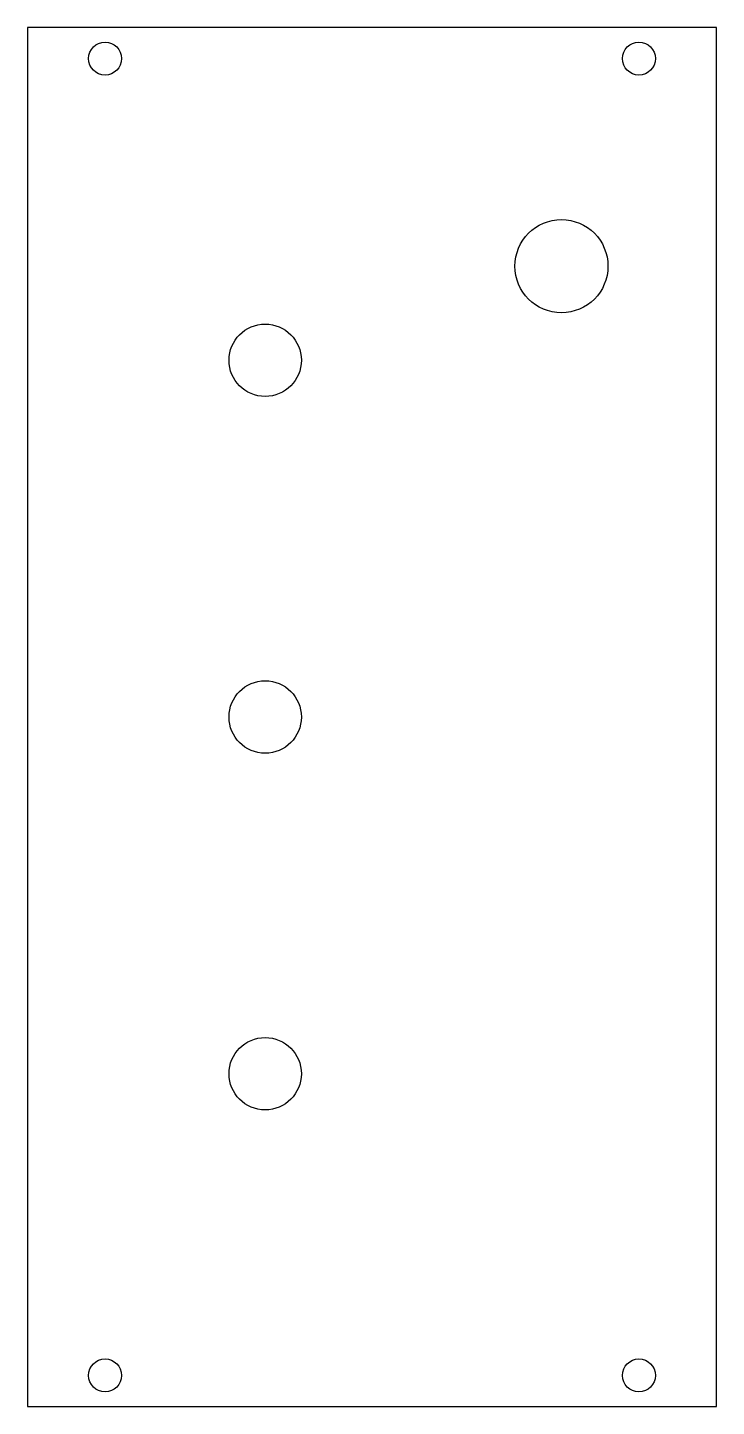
# Model space of a CAD drawing. Header units: millimetres. Extents: x -33 to 33, y -67 to 67.
import ezdxf

# ---------------------------------------------------------------- set-up
doc = ezdxf.new("R2010")
doc.units = ezdxf.units.MM
doc.layers.get('0').update_dxf_attribs({"linetype": 'CONTINUOUS'})

msp = doc.modelspace()

# ---------------------------------------------------------------- linework, layer by layer
msp.add_lwpolyline([(-33.3375, 66.675), (-33.3375, -66.675), (33.3375, -66.675), (33.3375, 66.675)], close=True)
for centre, radius in [((-25.8375, 63.675), 1.6), ((25.8375, 63.675), 1.6), ((18.3375, 43.6), 4.5), ((-10.3375, 34.5), 3.5), ((-10.3375, 0), 3.5), ((-10.3375, -34.5), 3.5), ((-25.8375, -63.675), 1.6), ((25.8375, -63.675), 1.6)]:
    msp.add_circle(centre, radius)

doc.saveas('drawing.dxf')
